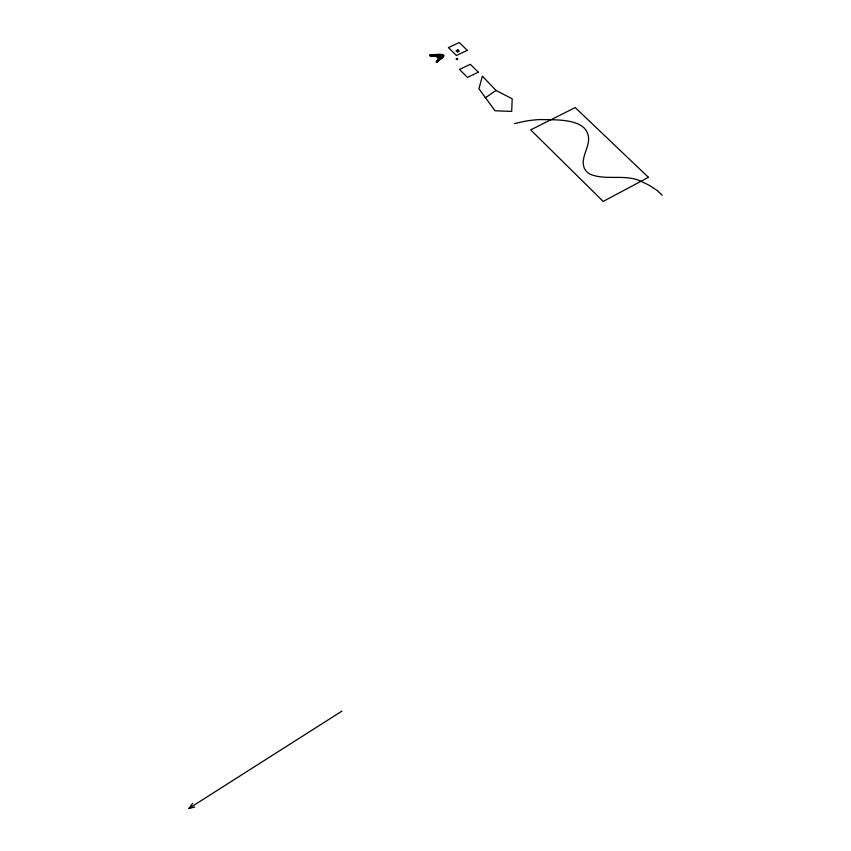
<?xml version="1.0" encoding="UTF-8"?>
<svg xmlns="http://www.w3.org/2000/svg" width="851" height="851" viewBox="0 0 851 851"><rect width="100%" height="100%" fill="white"/><g stroke="black" fill="none" stroke-linecap="round" stroke-linejoin="round"><path stroke-width="1.28" d="M436.201 61.857L436.595 61.325A40.486 28.264 4.7 0 1 437.563 60.113L438.499 58.645L436.744 57.006A5.851 4.053 3.4 0 0 435.574 56.443L430.191 55.847M194.751 807.035L188.89 808.45L192.73 803.216M436.701 62.357L437.52 61.506A53.07 37.189 5 0 1 439.722 59.432C449.147 53.709 433.287 54.134 429.702 55.347M485.4 97.769L495.995 90.44L512.174 98.78L511.696 111.417L495.027 110.779L478.922 88.749L482.379 76.175L495.995 90.44M188.89 808.45L341.974 711.085M514.536 123.565L524.727 121.289A102.843 75.877 8.6 0 1 540.151 119.534C555.49 120.119 589.924 117.353 588.573 140.777C587.541 150.744 578.531 162.201 586.403 171.402A13.999 10.116 9.5 0 0 589.871 174.104C606.784 181.22 626.655 172.987 643.271 182.454A60.251 44.592 11.1 0 1 649.898 185.709L657.28 190.518L662.11 195.23M429.574 55.23C434.808 54.538 452.296 52.113 439.265 60.102A49.113 34.402 4.9 0 0 436.829 62.485M429.819 55.475C433.68 54.794 448.126 54.219 438.425 60.347A43.156 30.189 4.7 0 0 436.584 62.24M429.946 55.602L436.446 55.464L440.68 57.06A1.202 0.83 3.6 0 1 440.786 57.623L438.137 60.368A51.858 36.327 5 0 0 436.457 62.112M430.074 55.719L435.201 55.73L438.531 56.847A4.957 3.436 3.5 0 1 439.286 57.453L439.573 58.442L438.148 59.985A52.666 36.87 5 0 0 436.329 61.985M648.419 177.316L603.189 201.421L530.684 129.873L575.212 107.588L648.419 177.316M478.336 72.207L467.476 77.377L459.476 69.442L470.316 64.314L478.336 72.207M467.295 50.347L456.381 55.464L448.424 47.613L459.306 42.55L467.295 50.347M457.104 58.411L456.062 58.9L456.817 59.644L457.859 59.155L457.104 58.411M457.923 49.901L456.062 50.773L457.423 52.102L459.274 51.241L457.923 49.901"/></g></svg>
